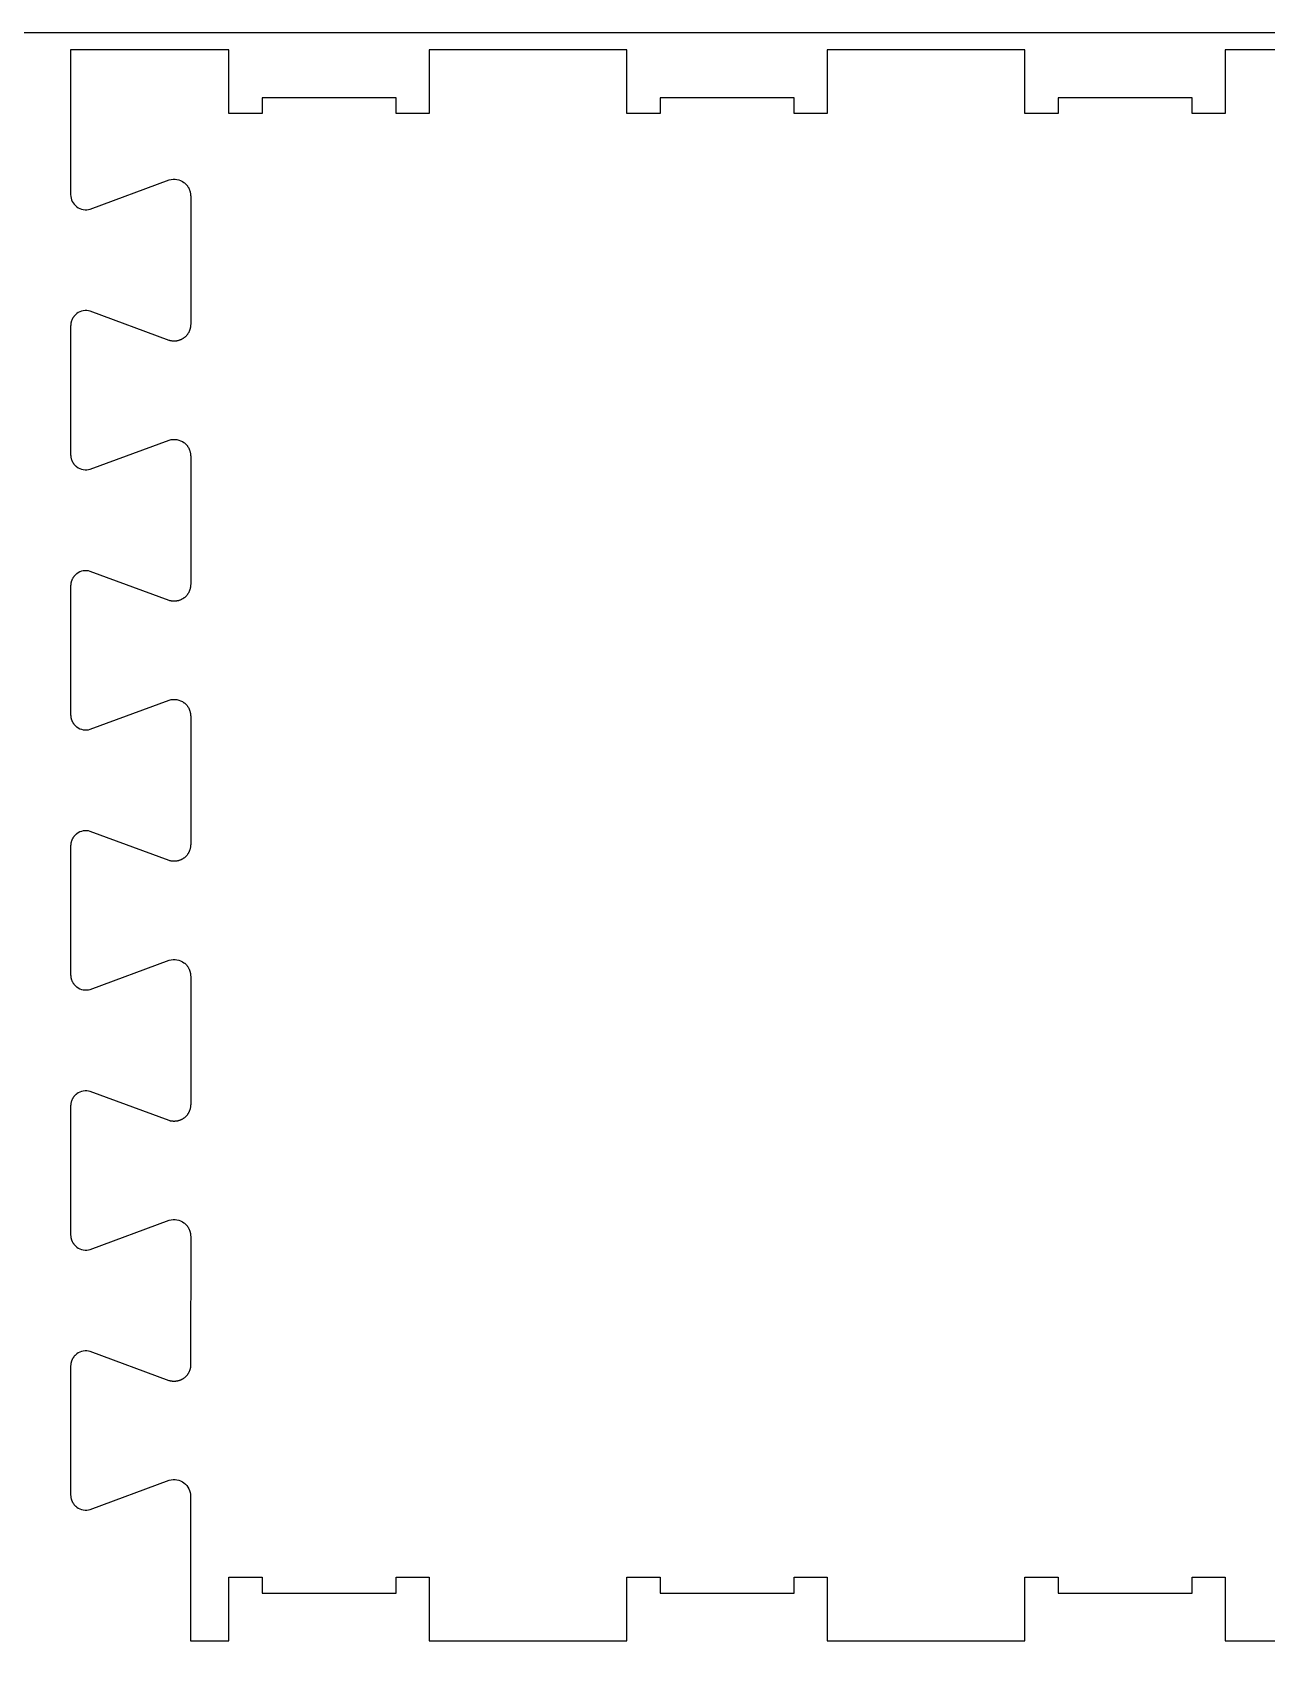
# Model space of a CAD drawing. Extents: x -13885 to -10701, y -84343 to -75479.
# Drawn here: x -12297 to -11832, y -79441 to -78823 of the extents above; entities that cross this region are included whole.
import ezdxf

# ---------------------------------------------------------------- set-up
doc = ezdxf.new("R2010")
doc.units = 0
doc.layers.add('0_SHEET_SPRUCEPLY_2440X122', color=1, linetype='CONTINUOUS')
doc.layers.add('4_ANYTOOL_CUTTHROUGH_OUTSI', color=5, linetype='CONTINUOUS')

msp = doc.modelspace()

# ---------------------------------------------------------------- linework, layer by layer
at = {"layer": '0_SHEET_SPRUCEPLY_2440X122'}
msp.add_lwpolyline([(-13513.11, -78822.96), (-13513.11, -80042.96), (-11073.11, -80042.96), (-11073.11, -78822.96)], close=True, dxfattribs=at)
at = {"layer": '4_ANYTOOL_CUTTHROUGH_OUTSI', "color": 5}
msp.add_lwpolyline([(-11772.94, -78829.41), (-11847.44, -78829.41), (-11847.44, -78853.41), (-11859.94, -78853.41), (-11859.94, -78847.41), (-11910.44, -78847.41), (-11910.44, -78853.41), (-11922.94, -78853.41), (-11922.94, -78829.41), (-11997.44, -78829.41), (-11997.44, -78853.41), (-12009.94, -78853.41), (-12009.94, -78847.41), (-12060.44, -78847.41), (-12060.44, -78853.41), (-12072.94, -78853.41), (-12072.94, -78829.41), (-12147.44, -78829.41), (-12147.44, -78829.41), (-12147.44, -78853.16), (-12147.44, -78853.41), (-12159.94, -78853.41), (-12159.94, -78847.41), (-12210.44, -78847.41), (-12210.44, -78853.41), (-12222.94, -78853.41), (-12222.94, -78853.16), (-12222.94, -78829.41), (-12282.55, -78829.41), (-12282.55, -78883.91), (-12282.55, -78883.91, 0.501977), (-12275.15, -78889.42), (-12245.38, -78878.42), (-12245.38, -78878.42), (-12245.37, -78878.42), (-12245.37, -78878.42, -0.237079), (-12239.84, -78879.39), (-12239.7, -78879.5), (-12239.57, -78879.61), (-12239.43, -78879.73), (-12239.3, -78879.85), (-12239.17, -78879.97), (-12239.04, -78880.1), (-12238.92, -78880.23), (-12238.8, -78880.37), (-12238.68, -78880.51), (-12238.57, -78880.66), (-12238.46, -78880.81), (-12238.36, -78880.96), (-12238.26, -78881.11), (-12238.16, -78881.27), (-12238.07, -78881.44), (-12237.99, -78881.6), (-12237.91, -78881.77), (-12237.83, -78881.94), (-12237.76, -78882.11), (-12237.7, -78882.28), (-12237.64, -78882.45), (-12237.58, -78882.63), (-12237.53, -78882.81), (-12237.49, -78882.98), (-12237.45, -78883.16), (-12237.41, -78883.34), (-12237.39, -78883.52), (-12237.36, -78883.7), (-12237.35, -78883.87), (-12237.33, -78884.05), (-12237.33, -78884.23), (-12237.32, -78884.41), (-12237.32, -78932.91), (-12237.33, -78933.09), (-12237.33, -78933.26), (-12237.35, -78933.44), (-12237.36, -78933.62), (-12237.39, -78933.8), (-12237.41, -78933.98), (-12237.45, -78934.16), (-12237.49, -78934.33), (-12237.53, -78934.51), (-12237.58, -78934.69), (-12237.64, -78934.86), (-12237.7, -78935.04), (-12237.76, -78935.21), (-12237.83, -78935.38), (-12237.91, -78935.55), (-12237.99, -78935.72), (-12238.07, -78935.88), (-12238.16, -78936.04), (-12238.26, -78936.2), (-12238.36, -78936.36), (-12238.46, -78936.51), (-12238.57, -78936.66), (-12238.68, -78936.8), (-12238.8, -78936.95), (-12238.92, -78937.08), (-12239.04, -78937.22), (-12239.17, -78937.35), (-12239.3, -78937.47), (-12239.43, -78937.59), (-12239.57, -78937.71), (-12239.7, -78937.82), (-12239.84, -78937.93), (-12239.99, -78938.03), (-12240.13, -78938.13), (-12240.28, -78938.22), (-12240.44, -78938.32), (-12240.59, -78938.4), (-12240.75, -78938.49), (-12240.92, -78938.57), (-12241.08, -78938.64), (-12241.25, -78938.71), (-12241.42, -78938.78), (-12241.6, -78938.84), (-12241.77, -78938.9), (-12241.95, -78938.95), (-12242.13, -78938.99), (-12242.31, -78939.03), (-12242.49, -78939.07), (-12242.67, -78939.1), (-12242.86, -78939.12), (-12243.04, -78939.14), (-12243.23, -78939.15), (-12243.41, -78939.16), (-12243.59, -78939.16), (-12243.78, -78939.16), (-12243.96, -78939.15), (-12244.14, -78939.14), (-12244.32, -78939.12), (-12244.5, -78939.09), (-12244.68, -78939.06), (-12244.85, -78939.03), (-12245.03, -78938.99), (-12245.2, -78938.95), (-12245.37, -78938.9), (-12245.38, -78938.9), (-12245.38, -78938.89), (-12275.15, -78927.9), (-12275.15, -78927.9, 0.236725), (-12280.23, -78928.79), (-12280.36, -78928.89), (-12280.48, -78928.99), (-12280.61, -78929.1), (-12280.73, -78929.21), (-12280.85, -78929.33), (-12280.97, -78929.44), (-12281.08, -78929.57), (-12281.19, -78929.69), (-12281.3, -78929.82), (-12281.4, -78929.96), (-12281.5, -78930.09), (-12281.59, -78930.23), (-12281.69, -78930.38), (-12281.77, -78930.52), (-12281.86, -78930.67), (-12281.94, -78930.82), (-12282.01, -78930.98), (-12282.08, -78931.13), (-12282.14, -78931.29), (-12282.2, -78931.45), (-12282.26, -78931.61), (-12282.31, -78931.77), (-12282.36, -78931.93), (-12282.4, -78932.1), (-12282.43, -78932.26), (-12282.46, -78932.42), (-12282.49, -78932.59), (-12282.51, -78932.75), (-12282.53, -78932.92), (-12282.54, -78933.08), (-12282.54, -78933.24), (-12282.55, -78933.4), (-12282.55, -78981.91), (-12282.55, -78982.07), (-12282.54, -78982.24), (-12282.53, -78982.4), (-12282.51, -78982.56), (-12282.49, -78982.73), (-12282.46, -78982.89), (-12282.43, -78983.06), (-12282.4, -78983.22), (-12282.36, -78983.38), (-12282.31, -78983.55), (-12282.26, -78983.71), (-12282.2, -78983.87), (-12282.14, -78984.03), (-12282.08, -78984.18), (-12282.01, -78984.34), (-12281.94, -78984.49), (-12281.86, -78984.64), (-12281.77, -78984.79), (-12281.69, -78984.94), (-12281.59, -78985.08), (-12281.5, -78985.22), (-12281.4, -78985.36), (-12281.3, -78985.49), (-12281.19, -78985.62), (-12281.08, -78985.75), (-12280.97, -78985.87), (-12280.85, -78985.99), (-12280.73, -78986.11), (-12280.61, -78986.22), (-12280.48, -78986.32), (-12280.36, -78986.43), (-12280.23, -78986.52, 0.236725), (-12275.15, -78987.42), (-12245.38, -78976.42), (-12245.38, -78976.42), (-12245.37, -78976.42), (-12245.37, -78976.42, -0.237079), (-12239.84, -78977.39), (-12239.7, -78977.5), (-12239.57, -78977.61), (-12239.43, -78977.73), (-12239.3, -78977.85), (-12239.17, -78977.97), (-12239.04, -78978.1), (-12238.92, -78978.23), (-12238.8, -78978.37), (-12238.68, -78978.51), (-12238.57, -78978.66), (-12238.46, -78978.81), (-12238.36, -78978.96), (-12238.26, -78979.11), (-12238.16, -78979.27), (-12238.07, -78979.44), (-12237.99, -78979.6), (-12237.91, -78979.77), (-12237.83, -78979.94), (-12237.76, -78980.11), (-12237.7, -78980.28), (-12237.64, -78980.45), (-12237.58, -78980.63), (-12237.53, -78980.81), (-12237.49, -78980.98), (-12237.45, -78981.16), (-12237.41, -78981.34), (-12237.39, -78981.52), (-12237.36, -78981.7), (-12237.35, -78981.87), (-12237.33, -78982.05), (-12237.33, -78982.23), (-12237.32, -78982.41), (-12237.32, -79030.91), (-12237.33, -79031.09), (-12237.33, -79031.26), (-12237.35, -79031.44), (-12237.36, -79031.62), (-12237.39, -79031.8), (-12237.42, -79031.98), (-12237.45, -79032.16), (-12237.49, -79032.33), (-12237.53, -79032.51), (-12237.58, -79032.69), (-12237.64, -79032.86), (-12237.7, -79033.04), (-12237.76, -79033.21), (-12237.83, -79033.38), (-12237.91, -79033.55), (-12237.99, -79033.72), (-12238.07, -79033.88), (-12238.17, -79034.04), (-12238.26, -79034.2), (-12238.36, -79034.36), (-12238.46, -79034.51), (-12238.57, -79034.66), (-12238.68, -79034.8), (-12238.8, -79034.95), (-12238.92, -79035.08), (-12239.04, -79035.22), (-12239.17, -79035.35), (-12239.3, -79035.47), (-12239.43, -79035.59), (-12239.57, -79035.71), (-12239.7, -79035.82), (-12239.84, -79035.93), (-12239.99, -79036.03), (-12240.13, -79036.13), (-12240.28, -79036.22), (-12240.44, -79036.32), (-12240.59, -79036.4), (-12240.75, -79036.49), (-12240.92, -79036.57), (-12241.08, -79036.64), (-12241.25, -79036.71), (-12241.42, -79036.78), (-12241.6, -79036.84), (-12241.77, -79036.9), (-12241.95, -79036.95), (-12242.13, -79036.99), (-12242.31, -79037.03), (-12242.49, -79037.07), (-12242.67, -79037.1), (-12242.86, -79037.12), (-12243.04, -79037.14), (-12243.23, -79037.15), (-12243.41, -79037.16), (-12243.59, -79037.16), (-12243.78, -79037.16), (-12243.96, -79037.15), (-12244.14, -79037.14), (-12244.32, -79037.12), (-12244.5, -79037.09), (-12244.68, -79037.06), (-12244.86, -79037.03), (-12245.03, -79036.99), (-12245.2, -79036.95), (-12245.37, -79036.9), (-12245.38, -79036.9), (-12245.38, -79036.89), (-12275.15, -79025.9), (-12275.15, -79025.9, 0.236725), (-12280.23, -79026.79), (-12280.36, -79026.89), (-12280.48, -79026.99), (-12280.61, -79027.1), (-12280.73, -79027.21), (-12280.85, -79027.33), (-12280.97, -79027.44), (-12281.08, -79027.57), (-12281.19, -79027.69), (-12281.3, -79027.82), (-12281.4, -79027.96), (-12281.5, -79028.09), (-12281.59, -79028.23), (-12281.69, -79028.38), (-12281.77, -79028.52), (-12281.86, -79028.67), (-12281.94, -79028.82), (-12282.01, -79028.98), (-12282.08, -79029.13), (-12282.14, -79029.29), (-12282.2, -79029.45), (-12282.26, -79029.61), (-12282.31, -79029.77), (-12282.36, -79029.93), (-12282.4, -79030.1), (-12282.43, -79030.26), (-12282.46, -79030.42), (-12282.49, -79030.59), (-12282.51, -79030.75), (-12282.53, -79030.92), (-12282.54, -79031.08), (-12282.55, -79031.24), (-12282.55, -79031.4), (-12282.55, -79079.91), (-12282.55, -79080.07), (-12282.54, -79080.24), (-12282.53, -79080.4), (-12282.51, -79080.56), (-12282.49, -79080.73), (-12282.46, -79080.89), (-12282.43, -79081.06), (-12282.4, -79081.22), (-12282.36, -79081.38), (-12282.31, -79081.55), (-12282.26, -79081.71), (-12282.2, -79081.87), (-12282.14, -79082.03), (-12282.08, -79082.18), (-12282.01, -79082.34), (-12281.94, -79082.49), (-12281.86, -79082.64), (-12281.77, -79082.79), (-12281.69, -79082.94), (-12281.6, -79083.08), (-12281.5, -79083.22), (-12281.4, -79083.36), (-12281.3, -79083.49), (-12281.19, -79083.62), (-12281.08, -79083.75), (-12280.97, -79083.87), (-12280.85, -79083.99), (-12280.73, -79084.11), (-12280.61, -79084.22), (-12280.49, -79084.32), (-12280.36, -79084.43), (-12280.23, -79084.52, 0.236725), (-12275.15, -79085.42), (-12245.38, -79074.42), (-12245.38, -79074.42), (-12245.37, -79074.42), (-12245.37, -79074.42, -0.237079), (-12239.84, -79075.39), (-12239.7, -79075.5), (-12239.57, -79075.61), (-12239.43, -79075.73), (-12239.3, -79075.85), (-12239.17, -79075.97), (-12239.04, -79076.1), (-12238.92, -79076.23), (-12238.8, -79076.37), (-12238.68, -79076.51), (-12238.57, -79076.66), (-12238.46, -79076.81), (-12238.36, -79076.96), (-12238.26, -79077.11), (-12238.17, -79077.27), (-12238.07, -79077.44), (-12237.99, -79077.6), (-12237.91, -79077.77), (-12237.83, -79077.94), (-12237.76, -79078.11), (-12237.7, -79078.28), (-12237.64, -79078.45), (-12237.58, -79078.63), (-12237.53, -79078.81), (-12237.49, -79078.98), (-12237.45, -79079.16), (-12237.42, -79079.34), (-12237.39, -79079.52), (-12237.36, -79079.7), (-12237.35, -79079.87), (-12237.33, -79080.05), (-12237.33, -79080.23), (-12237.32, -79080.41), (-12237.32, -79128.91), (-12237.33, -79129.09), (-12237.33, -79129.26), (-12237.35, -79129.44), (-12237.36, -79129.62), (-12237.39, -79129.8), (-12237.42, -79129.98), (-12237.45, -79130.16), (-12237.49, -79130.33), (-12237.53, -79130.51), (-12237.58, -79130.69), (-12237.64, -79130.86), (-12237.7, -79131.04), (-12237.76, -79131.21), (-12237.83, -79131.38), (-12237.91, -79131.55), (-12237.99, -79131.72), (-12238.08, -79131.88), (-12238.17, -79132.04), (-12238.26, -79132.2), (-12238.36, -79132.36), (-12238.46, -79132.51), (-12238.57, -79132.66), (-12238.68, -79132.8), (-12238.8, -79132.95), (-12238.92, -79133.08), (-12239.04, -79133.22), (-12239.17, -79133.35), (-12239.3, -79133.47), (-12239.43, -79133.59), (-12239.57, -79133.71), (-12239.7, -79133.82), (-12239.84, -79133.93), (-12239.99, -79134.03), (-12240.13, -79134.13), (-12240.28, -79134.22), (-12240.44, -79134.32), (-12240.59, -79134.4), (-12240.75, -79134.49), (-12240.92, -79134.57), (-12241.08, -79134.64), (-12241.25, -79134.71), (-12241.42, -79134.78), (-12241.6, -79134.84), (-12241.77, -79134.9), (-12241.95, -79134.95), (-12242.13, -79134.99), (-12242.31, -79135.03), (-12242.49, -79135.07), (-12242.67, -79135.1), (-12242.86, -79135.12), (-12243.04, -79135.14), (-12243.23, -79135.15), (-12243.41, -79135.16), (-12243.59, -79135.16), (-12243.78, -79135.16), (-12243.96, -79135.15), (-12244.14, -79135.14), (-12244.32, -79135.12), (-12244.5, -79135.09), (-12244.68, -79135.06), (-12244.86, -79135.03), (-12245.03, -79134.99), (-12245.2, -79134.95), (-12245.37, -79134.9), (-12245.38, -79134.9), (-12245.38, -79134.89), (-12275.15, -79123.9), (-12275.15, -79123.9, 0.236725), (-12280.23, -79124.79), (-12280.36, -79124.89), (-12280.49, -79124.99), (-12280.61, -79125.1), (-12280.73, -79125.21), (-12280.85, -79125.33), (-12280.97, -79125.44), (-12281.08, -79125.57), (-12281.19, -79125.69), (-12281.3, -79125.82), (-12281.4, -79125.96), (-12281.5, -79126.09), (-12281.6, -79126.23), (-12281.69, -79126.38), (-12281.77, -79126.52), (-12281.86, -79126.67), (-12281.94, -79126.82), (-12282.01, -79126.98), (-12282.08, -79127.13), (-12282.14, -79127.29), (-12282.2, -79127.45), (-12282.26, -79127.61), (-12282.31, -79127.77), (-12282.36, -79127.93), (-12282.4, -79128.1), (-12282.43, -79128.26), (-12282.46, -79128.42), (-12282.49, -79128.59), (-12282.51, -79128.75), (-12282.53, -79128.92), (-12282.54, -79129.08), (-12282.55, -79129.24), (-12282.55, -79129.4), (-12282.55, -79177.91), (-12282.55, -79178.07), (-12282.54, -79178.24), (-12282.53, -79178.4), (-12282.51, -79178.56), (-12282.49, -79178.73), (-12282.46, -79178.89), (-12282.43, -79179.06), (-12282.4, -79179.22), (-12282.36, -79179.38), (-12282.31, -79179.55), (-12282.26, -79179.71), (-12282.21, -79179.87), (-12282.15, -79180.03), (-12282.08, -79180.18), (-12282.01, -79180.34), (-12281.94, -79180.49), (-12281.86, -79180.64), (-12281.77, -79180.79), (-12281.69, -79180.94), (-12281.6, -79181.08), (-12281.5, -79181.22), (-12281.4, -79181.36), (-12281.3, -79181.49), (-12281.19, -79181.62), (-12281.08, -79181.75), (-12280.97, -79181.87), (-12280.85, -79181.99), (-12280.73, -79182.11), (-12280.61, -79182.22), (-12280.49, -79182.32), (-12280.36, -79182.43), (-12280.23, -79182.52, 0.236725), (-12275.15, -79183.42), (-12245.39, -79172.42), (-12245.38, -79172.42), (-12245.37, -79172.42), (-12245.37, -79172.42, -0.237079), (-12239.84, -79173.39), (-12239.7, -79173.5), (-12239.57, -79173.61), (-12239.43, -79173.73), (-12239.3, -79173.85), (-12239.17, -79173.97), (-12239.04, -79174.1), (-12238.92, -79174.23), (-12238.8, -79174.37), (-12238.68, -79174.51), (-12238.57, -79174.66), (-12238.46, -79174.81), (-12238.36, -79174.96), (-12238.26, -79175.11), (-12238.17, -79175.27), (-12238.08, -79175.44), (-12237.99, -79175.6), (-12237.91, -79175.77), (-12237.83, -79175.94), (-12237.76, -79176.11), (-12237.7, -79176.28), (-12237.64, -79176.45), (-12237.58, -79176.63), (-12237.53, -79176.81), (-12237.49, -79176.98), (-12237.45, -79177.16), (-12237.42, -79177.34), (-12237.39, -79177.52), (-12237.36, -79177.7), (-12237.35, -79177.87), (-12237.33, -79178.05), (-12237.33, -79178.23), (-12237.32, -79178.41), (-12237.32, -79226.91), (-12237.33, -79227.09), (-12237.33, -79227.26), (-12237.35, -79227.44), (-12237.37, -79227.62), (-12237.39, -79227.8), (-12237.42, -79227.98), (-12237.45, -79228.16), (-12237.49, -79228.33), (-12237.53, -79228.51), (-12237.58, -79228.69), (-12237.64, -79228.86), (-12237.7, -79229.04), (-12237.76, -79229.21), (-12237.83, -79229.38), (-12237.91, -79229.55), (-12237.99, -79229.72), (-12238.08, -79229.88), (-12238.17, -79230.04), (-12238.26, -79230.2), (-12238.36, -79230.36), (-12238.46, -79230.51), (-12238.57, -79230.66), (-12238.68, -79230.8), (-12238.8, -79230.95), (-12238.92, -79231.08), (-12239.04, -79231.22), (-12239.17, -79231.35), (-12239.3, -79231.47), (-12239.43, -79231.59), (-12239.57, -79231.71), (-12239.7, -79231.82), (-12239.84, -79231.93), (-12239.99, -79232.03), (-12240.13, -79232.13), (-12240.28, -79232.22), (-12240.44, -79232.32), (-12240.59, -79232.4), (-12240.75, -79232.49), (-12240.92, -79232.57), (-12241.08, -79232.64), (-12241.25, -79232.71), (-12241.42, -79232.78), (-12241.6, -79232.84), (-12241.77, -79232.9), (-12241.95, -79232.95), (-12242.13, -79232.99), (-12242.31, -79233.03), (-12242.49, -79233.07), (-12242.67, -79233.1), (-12242.86, -79233.12), (-12243.04, -79233.14), (-12243.23, -79233.15), (-12243.41, -79233.16), (-12243.59, -79233.16), (-12243.78, -79233.16), (-12243.96, -79233.15), (-12244.14, -79233.14), (-12244.32, -79233.12), (-12244.5, -79233.09), (-12244.68, -79233.06), (-12244.86, -79233.03), (-12245.03, -79232.99), (-12245.2, -79232.95), (-12245.37, -79232.9), (-12245.38, -79232.9), (-12245.39, -79232.89), (-12275.15, -79221.9), (-12275.15, -79221.9, 0.236725), (-12280.23, -79222.79), (-12280.36, -79222.89), (-12280.49, -79222.99), (-12280.61, -79223.1), (-12280.73, -79223.21), (-12280.85, -79223.33), (-12280.97, -79223.44), (-12281.08, -79223.57), (-12281.19, -79223.69), (-12281.3, -79223.82), (-12281.4, -79223.96), (-12281.5, -79224.09), (-12281.6, -79224.23), (-12281.69, -79224.38), (-12281.77, -79224.52), (-12281.86, -79224.67), (-12281.94, -79224.82), (-12282.01, -79224.98), (-12282.08, -79225.13), (-12282.15, -79225.29), (-12282.21, -79225.45), (-12282.26, -79225.61), (-12282.31, -79225.77), (-12282.36, -79225.93), (-12282.4, -79226.1), (-12282.43, -79226.26), (-12282.46, -79226.42), (-12282.49, -79226.59), (-12282.51, -79226.75), (-12282.53, -79226.92), (-12282.54, -79227.08), (-12282.55, -79227.24), (-12282.55, -79227.4), (-12282.55, -79275.91), (-12282.55, -79276.07), (-12282.54, -79276.24), (-12282.53, -79276.4), (-12282.51, -79276.56), (-12282.49, -79276.73), (-12282.46, -79276.89), (-12282.43, -79277.06), (-12282.4, -79277.22), (-12282.36, -79277.38), (-12282.31, -79277.55), (-12282.26, -79277.71), (-12282.21, -79277.87), (-12282.15, -79278.03), (-12282.08, -79278.18), (-12282.01, -79278.34), (-12281.94, -79278.49), (-12281.86, -79278.64), (-12281.78, -79278.79), (-12281.69, -79278.94), (-12281.6, -79279.08), (-12281.5, -79279.22), (-12281.4, -79279.36), (-12281.3, -79279.49), (-12281.19, -79279.62), (-12281.08, -79279.75), (-12280.97, -79279.87), (-12280.85, -79279.99), (-12280.73, -79280.11), (-12280.61, -79280.22), (-12280.49, -79280.32), (-12280.36, -79280.43), (-12280.23, -79280.52, 0.236725), (-12275.15, -79281.42), (-12245.39, -79270.42), (-12245.38, -79270.42), (-12245.37, -79270.42), (-12245.37, -79270.42, -0.237079), (-12239.84, -79271.39), (-12239.7, -79271.5), (-12239.57, -79271.61), (-12239.43, -79271.73), (-12239.3, -79271.85), (-12239.17, -79271.97), (-12239.04, -79272.1), (-12238.92, -79272.23), (-12238.8, -79272.37), (-12238.68, -79272.51), (-12238.57, -79272.66), (-12238.46, -79272.81), (-12238.36, -79272.96), (-12238.26, -79273.11), (-12238.17, -79273.27), (-12238.08, -79273.44), (-12237.99, -79273.6), (-12237.91, -79273.77), (-12237.83, -79273.94), (-12237.76, -79274.11), (-12237.7, -79274.28), (-12237.64, -79274.45), (-12237.58, -79274.63), (-12237.53, -79274.81), (-12237.49, -79274.98), (-12237.45, -79275.16), (-12237.42, -79275.34), (-12237.39, -79275.52), (-12237.37, -79275.7), (-12237.35, -79275.87), (-12237.33, -79276.05), (-12237.33, -79276.23), (-12237.32, -79276.41), (-12237.33, -79324.91), (-12237.33, -79325.09), (-12237.34, -79325.26), (-12237.35, -79325.44), (-12237.37, -79325.62), (-12237.39, -79325.8), (-12237.42, -79325.98), (-12237.45, -79326.16), (-12237.49, -79326.33), (-12237.53, -79326.51), (-12237.58, -79326.69), (-12237.64, -79326.86), (-12237.7, -79327.04), (-12237.76, -79327.21), (-12237.83, -79327.38), (-12237.91, -79327.55), (-12237.99, -79327.72), (-12238.08, -79327.88), (-12238.17, -79328.04), (-12238.26, -79328.2), (-12238.36, -79328.36), (-12238.46, -79328.51), (-12238.57, -79328.66), (-12238.69, -79328.8), (-12238.8, -79328.95), (-12238.92, -79329.08), (-12239.04, -79329.22), (-12239.17, -79329.35), (-12239.3, -79329.47), (-12239.43, -79329.59), (-12239.57, -79329.71), (-12239.7, -79329.82), (-12239.84, -79329.93), (-12239.99, -79330.03), (-12240.13, -79330.13), (-12240.28, -79330.22), (-12240.44, -79330.32), (-12240.59, -79330.4), (-12240.75, -79330.49), (-12240.92, -79330.57), (-12241.08, -79330.64), (-12241.25, -79330.71), (-12241.42, -79330.78), (-12241.6, -79330.84), (-12241.77, -79330.9), (-12241.95, -79330.95), (-12242.13, -79330.99), (-12242.31, -79331.03), (-12242.49, -79331.07), (-12242.68, -79331.1), (-12242.86, -79331.12), (-12243.04, -79331.14), (-12243.23, -79331.15), (-12243.41, -79331.16), (-12243.6, -79331.16), (-12243.78, -79331.16), (-12243.96, -79331.15), (-12244.14, -79331.14), (-12244.32, -79331.12), (-12244.5, -79331.09), (-12244.68, -79331.06), (-12244.86, -79331.03), (-12245.03, -79330.99), (-12245.2, -79330.95), (-12245.37, -79330.9), (-12245.38, -79330.9), (-12245.39, -79330.89), (-12275.15, -79319.9), (-12275.15, -79319.9, 0.236725), (-12280.23, -79320.79), (-12280.36, -79320.89), (-12280.49, -79320.99), (-12280.61, -79321.1), (-12280.73, -79321.21), (-12280.85, -79321.33), (-12280.97, -79321.44), (-12281.08, -79321.57), (-12281.19, -79321.69), (-12281.3, -79321.82), (-12281.4, -79321.96), (-12281.5, -79322.09), (-12281.6, -79322.23), (-12281.69, -79322.38), (-12281.78, -79322.52), (-12281.86, -79322.67), (-12281.94, -79322.82), (-12282.01, -79322.98), (-12282.08, -79323.13), (-12282.15, -79323.29), (-12282.21, -79323.45), (-12282.26, -79323.61), (-12282.31, -79323.77), (-12282.36, -79323.93), (-12282.4, -79324.1), (-12282.43, -79324.26), (-12282.46, -79324.42), (-12282.49, -79324.59), (-12282.51, -79324.75), (-12282.53, -79324.92), (-12282.54, -79325.08), (-12282.55, -79325.24), (-12282.55, -79325.4), (-12282.55, -79373.91), (-12282.55, -79374.07), (-12282.54, -79374.24), (-12282.53, -79374.4), (-12282.51, -79374.56), (-12282.49, -79374.73), (-12282.47, -79374.89), (-12282.43, -79375.06), (-12282.4, -79375.22), (-12282.36, -79375.38), (-12282.31, -79375.55), (-12282.26, -79375.71), (-12282.21, -79375.87), (-12282.15, -79376.03), (-12282.08, -79376.18), (-12282.01, -79376.34), (-12281.94, -79376.49), (-12281.86, -79376.64), (-12281.78, -79376.79), (-12281.69, -79376.94), (-12281.6, -79377.08), (-12281.5, -79377.22), (-12281.4, -79377.36), (-12281.3, -79377.49), (-12281.19, -79377.62), (-12281.08, -79377.75), (-12280.97, -79377.87), (-12280.85, -79377.99), (-12280.73, -79378.11), (-12280.61, -79378.22), (-12280.49, -79378.32), (-12280.36, -79378.43), (-12280.23, -79378.52, 0.236725), (-12275.15, -79379.42), (-12245.39, -79368.42), (-12245.38, -79368.42), (-12245.37, -79368.42), (-12245.37, -79368.42, -0.502397), (-12237.33, -79374.41), (-12237.33, -79428.91), (-12222.94, -79428.91), (-12222.94, -79404.91), (-12210.44, -79404.91), (-12210.44, -79410.91), (-12159.94, -79410.91), (-12159.94, -79404.91), (-12147.44, -79404.91), (-12147.44, -79405.16), (-12147.44, -79428.91), (-12072.94, -79428.91), (-12072.94, -79404.91), (-12060.44, -79404.91), (-12060.44, -79410.91), (-12009.94, -79410.91), (-12009.94, -79404.91), (-11997.44, -79404.91), (-11997.44, -79428.91), (-11922.94, -79428.91), (-11922.94, -79404.91), (-11910.44, -79404.91), (-11910.44, -79410.91), (-11859.94, -79410.91), (-11859.94, -79404.91), (-11847.44, -79404.91), (-11847.44, -79428.91), (-11772.94, -79428.91)], format="xyb", dxfattribs=at)

doc.saveas('drawing.dxf')
